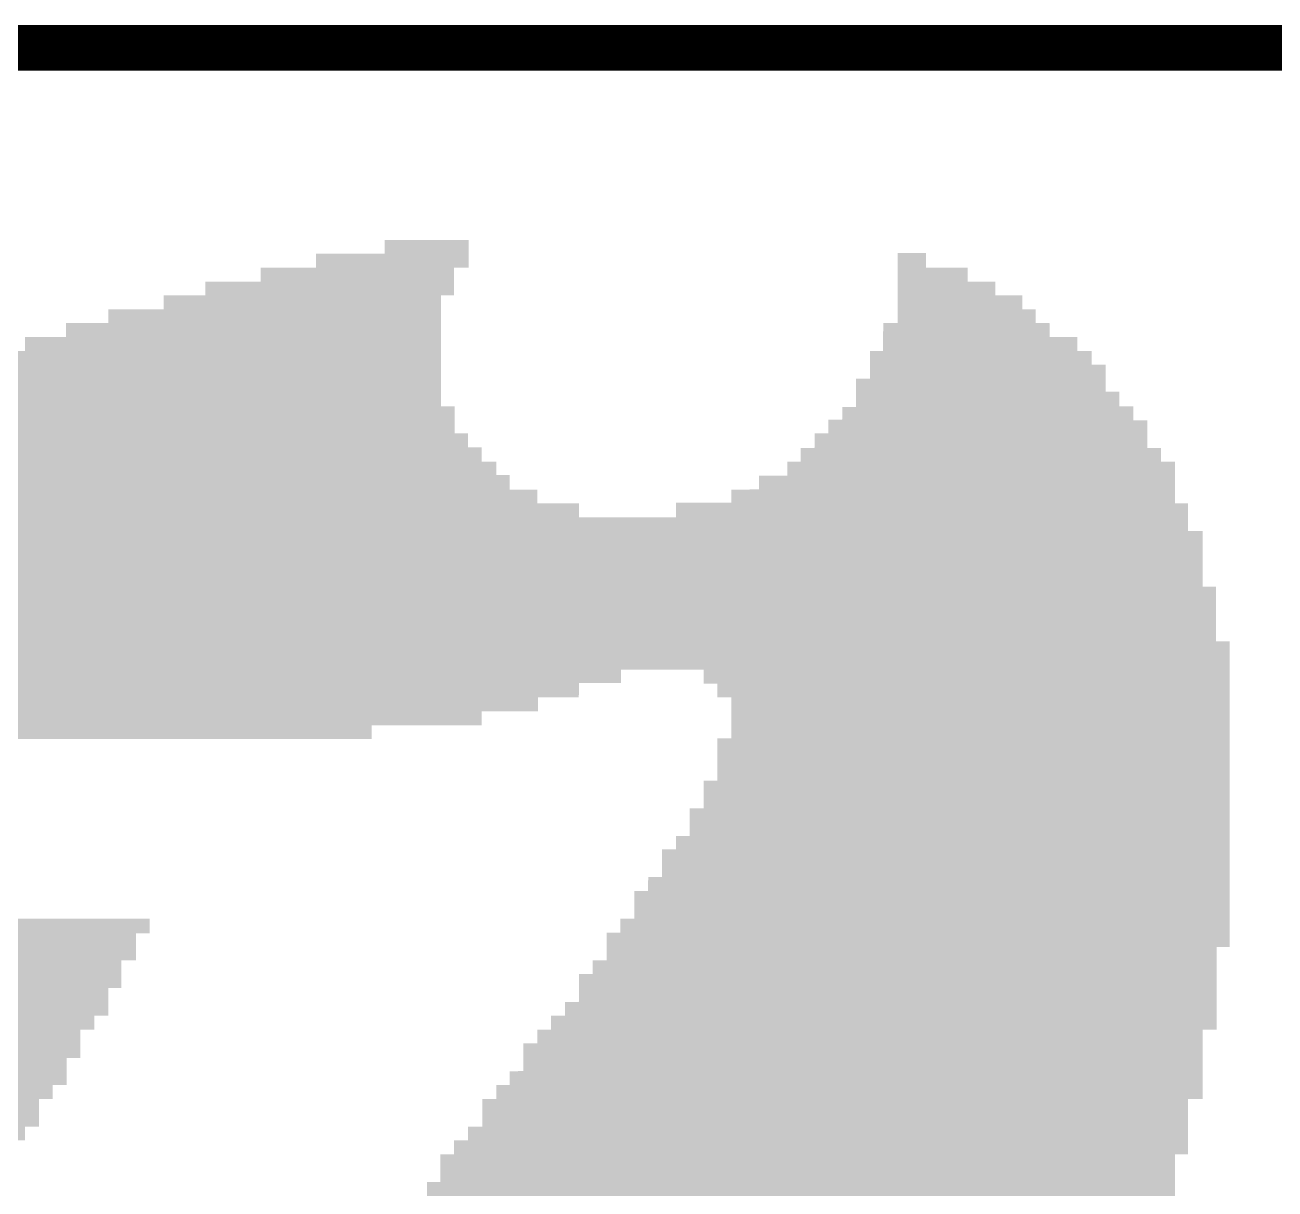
# Model space of a CAD drawing. Extents: x -0.1 to 52.1, y -0.1 to 28.5.
# Drawn here: x 2.019 to 3.913, y 26.726 to 28.489 of the extents above; entities that cross this region are included whole.
import ezdxf

# ---------------------------------------------------------------- set-up
doc = ezdxf.new("R2010")
doc.units = 0
doc.layers.add('07_ASSY1_GBR', color=7, linetype='CONTINUOUS')

msp = doc.modelspace()

# ---------------------------------------------------------------- linework, layer by layer
at = {"layer": '07_ASSY1_GBR', "const_width": 0.06909}
msp.add_lwpolyline([(16.66, 28.454), (0, 28.454), (0, 25), (16.66, 25)], dxfattribs=at)
at = {"layer": '07_ASSY1_GBR'}
for points in [[(2.564, 28.142148), (2.564018, 28.162928), (2.69099, 28.142148), (2.691, 28.162928)], [(2.564018, 28.162928), (2.56402, 28.162946), (2.691, 28.162928), (2.690982, 28.162946)], [(2.56402, 28.162946), (2.564054, 28.16298), (2.690982, 28.162946), (2.690946, 28.16298)], [(2.564054, 28.16298), (2.564074, 28.163), (2.690946, 28.16298), (2.564074, 28.163)], [(2.46, 28.121148), (2.46002, 28.141946), (2.69098, 28.121148), (2.690988, 28.141946)], [(2.46002, 28.141946), (2.460074, 28.142), (2.690988, 28.141946), (2.69099, 28.142)], [(2.460074, 28.142), (2.563872, 28.14202), (2.69099, 28.142), (2.69099, 28.14202)], [(2.563872, 28.14202), (2.564, 28.142148), (2.69099, 28.14202), (2.69099, 28.142148)], [(3.341014, 28.121128), (3.341018, 28.142926), (3.38402, 28.121128), (3.384, 28.142926)], [(3.341018, 28.142926), (3.34102, 28.142946), (3.384, 28.142926), (3.38398, 28.142946)], [(3.34102, 28.142946), (3.341052, 28.14298), (3.38398, 28.142946), (3.383946, 28.14298)], [(3.341052, 28.14298), (3.341072, 28.143), (3.383946, 28.14298), (3.341072, 28.143)], [(2.376, 28.100148), (2.376018, 28.120852), (2.66899, 28.100148), (2.669, 28.120852)], [(2.376018, 28.120852), (2.37602, 28.120946), (2.669, 28.120852), (2.669094, 28.120946)], [(2.37602, 28.120946), (2.376054, 28.12098), (2.669094, 28.120946), (2.669128, 28.12098)], [(2.376054, 28.12098), (2.376074, 28.121), (2.669128, 28.12098), (2.690926, 28.121)], [(2.376074, 28.121), (2.459872, 28.12102), (2.690926, 28.121), (2.690946, 28.12102)], [(2.459872, 28.12102), (2.459906, 28.121054), (2.690946, 28.12102), (2.69098, 28.121054)], [(2.459906, 28.121054), (2.46, 28.121148), (2.69098, 28.121054), (2.69098, 28.121148)], [(3.34101, 28.100128), (3.341014, 28.120926), (3.44702, 28.100128), (3.447, 28.120926)], [(3.341014, 28.121), (3.341014, 28.121128), (3.384148, 28.121), (3.38402, 28.121128)], [(3.341014, 28.12098), (3.341014, 28.121), (3.446946, 28.12098), (3.384148, 28.121)], [(3.341014, 28.120926), (3.341014, 28.12098), (3.447, 28.120926), (3.446946, 28.12098)], [(2.292, 28.079148), (2.29202, 28.099946), (2.66898, 28.079148), (2.668988, 28.099946)], [(2.29202, 28.099946), (2.292074, 28.1), (2.668988, 28.099946), (2.66899, 28.1)], [(2.292074, 28.1), (2.375872, 28.10002), (2.66899, 28.1), (2.66899, 28.10002)], [(2.375872, 28.10002), (2.376, 28.100148), (2.66899, 28.10002), (2.66899, 28.100148)], [(3.341006, 28.079128), (3.34101, 28.099926), (3.48902, 28.079128), (3.489, 28.099926)], [(3.34101, 28.1), (3.34101, 28.100128), (3.447148, 28.1), (3.44702, 28.100128)], [(3.34101, 28.09998), (3.34101, 28.1), (3.488946, 28.09998), (3.447148, 28.1)], [(3.34101, 28.099926), (3.34101, 28.09998), (3.489, 28.099926), (3.488946, 28.09998)], [(2.229, 28.058148), (2.229018, 28.078852), (2.649004, 28.058148), (2.649, 28.078852)], [(2.229018, 28.078852), (2.22902, 28.078946), (2.649, 28.078852), (2.649094, 28.078946)], [(2.22902, 28.078946), (2.229054, 28.07898), (2.649094, 28.078946), (2.649128, 28.07898)], [(2.229054, 28.07898), (2.229074, 28.079), (2.649128, 28.07898), (2.668926, 28.079)], [(2.229074, 28.079), (2.291872, 28.07902), (2.668926, 28.079), (2.668946, 28.07902)], [(2.291872, 28.07902), (2.291906, 28.079054), (2.668946, 28.07902), (2.66898, 28.079054)], [(2.291906, 28.079054), (2.292, 28.079148), (2.66898, 28.079054), (2.66898, 28.079148)], [(3.341002, 28.058128), (3.341006, 28.078926), (3.53002, 28.058128), (3.53, 28.078926)], [(3.341006, 28.079), (3.341006, 28.079128), (3.489148, 28.079), (3.48902, 28.079128)], [(3.341006, 28.07898), (3.341006, 28.079), (3.529946, 28.07898), (3.489148, 28.079)], [(3.341006, 28.078926), (3.341006, 28.07898), (3.53, 28.078926), (3.529946, 28.07898)], [(2.145, 28.037148), (2.14502, 28.057946), (2.649006, 28.037148), (2.649004, 28.057946)], [(2.14502, 28.057946), (2.145074, 28.058), (2.649004, 28.057946), (2.649004, 28.058)], [(2.145074, 28.058), (2.228872, 28.05802), (2.649004, 28.058), (2.649004, 28.05802)], [(2.228872, 28.05802), (2.229, 28.058148), (2.649004, 28.05802), (2.649004, 28.058148)], [(3.341, 28.037148), (3.341002, 28.057926), (3.55002, 28.037148), (3.55, 28.057926)], [(3.341002, 28.058), (3.341002, 28.058128), (3.530148, 28.058), (3.53002, 28.058128)], [(3.341002, 28.05798), (3.341002, 28.058), (3.549946, 28.05798), (3.530148, 28.058)], [(3.341002, 28.057926), (3.341002, 28.05798), (3.55, 28.057926), (3.549946, 28.05798)], [(2.081, 28.016148), (2.08102, 28.036946), (2.649008, 28.016148), (2.649006, 28.036946)], [(2.08102, 28.036946), (2.081074, 28.037), (2.649006, 28.036946), (2.649006, 28.037)], [(2.081074, 28.037), (2.144872, 28.03702), (2.649006, 28.037), (2.649006, 28.03702)], [(2.144872, 28.03702), (2.145, 28.037148), (2.649006, 28.03702), (2.649006, 28.037148)], [(3.31901, 28.016128), (3.319018, 28.036926), (3.57102, 28.016128), (3.571, 28.036926)], [(3.319018, 28.036926), (3.31902, 28.036946), (3.571, 28.036926), (3.57098, 28.036946)], [(3.31902, 28.036946), (3.319054, 28.03698), (3.57098, 28.036946), (3.570946, 28.03698)], [(3.319054, 28.03698), (3.319074, 28.037), (3.570946, 28.03698), (3.550148, 28.037)], [(3.319074, 28.037), (3.340872, 28.03702), (3.550148, 28.037), (3.550128, 28.03702)], [(3.340872, 28.03702), (3.34098, 28.037128), (3.550128, 28.03702), (3.55002, 28.037128)], [(3.34098, 28.037128), (3.341, 28.037148), (3.55002, 28.037128), (3.55002, 28.037148)], [(2.019, 27.995148), (2.01902, 28.015946), (2.64901, 27.995148), (2.649008, 28.015946)], [(2.01902, 28.015946), (2.019074, 28.016), (2.649008, 28.015946), (2.649008, 28.016)], [(2.019074, 28.016), (2.080872, 28.01602), (2.649008, 28.016), (2.649008, 28.01602)], [(2.080872, 28.01602), (2.081, 28.016148), (2.649008, 28.01602), (2.649008, 28.016148)], [(3.319, 27.995148), (3.319008, 28.015926), (3.61302, 27.995148), (3.613, 28.015926)], [(3.319008, 28.016), (3.31901, 28.016128), (3.571148, 28.016), (3.57102, 28.016128)], [(3.319008, 28.01598), (3.319008, 28.016), (3.612946, 28.01598), (3.571148, 28.016)], [(3.319008, 28.015926), (3.319008, 28.01598), (3.613, 28.015926), (3.612946, 28.01598)], [(1.977, 27.974148), (1.97702, 27.994946), (2.649014, 27.974148), (2.649012, 27.994946)], [(1.97702, 27.994946), (1.977074, 27.995), (2.649012, 27.994946), (2.64901, 27.995)], [(1.977074, 27.995), (2.018872, 27.99502), (2.64901, 27.995), (2.64901, 27.99502)], [(2.018872, 27.99502), (2.019, 27.995148), (2.64901, 27.99502), (2.64901, 27.995148)], [(3.29901, 27.974128), (3.299018, 27.994926), (3.63502, 27.974128), (3.635, 27.994926)], [(3.299018, 27.994926), (3.29902, 27.994946), (3.635, 27.994926), (3.63498, 27.994946)], [(3.29902, 27.994946), (3.299054, 27.99498), (3.63498, 27.994946), (3.634946, 27.99498)], [(3.299054, 27.99498), (3.299074, 27.995), (3.634946, 27.99498), (3.613148, 27.995)], [(3.299074, 27.995), (3.318872, 27.99502), (3.613148, 27.995), (3.613128, 27.99502)], [(3.318872, 27.99502), (3.31898, 27.995128), (3.613128, 27.99502), (3.61302, 27.995128)], [(3.31898, 27.995128), (3.319, 27.995148), (3.61302, 27.995128), (3.61302, 27.995148)], [(1.914, 27.953148), (1.91402, 27.973946), (2.649016, 27.953148), (2.649014, 27.973946)], [(1.91402, 27.973946), (1.914074, 27.974), (2.649014, 27.973946), (2.649014, 27.974)], [(1.914074, 27.974), (1.976872, 27.97402), (2.649014, 27.974), (2.649014, 27.97402)], [(1.976872, 27.97402), (1.977, 27.974148), (2.649014, 27.97402), (2.649014, 27.974148)], [(3.299, 27.953148), (3.299008, 27.973926), (3.656012, 27.953148), (3.656, 27.973926)], [(3.299008, 27.974), (3.29901, 27.974128), (3.635148, 27.974), (3.63502, 27.974128)], [(3.299008, 27.97398), (3.299008, 27.974), (3.655946, 27.97398), (3.635148, 27.974)], [(3.299008, 27.973926), (3.299008, 27.97398), (3.656, 27.973926), (3.655946, 27.97398)], [(1.872, 27.932148), (1.87202, 27.952946), (2.649018, 27.932148), (2.649016, 27.952946)], [(1.87202, 27.952946), (1.872074, 27.953), (2.649016, 27.952946), (2.649016, 27.953)], [(1.872074, 27.953), (1.913872, 27.95302), (2.649016, 27.953), (2.649016, 27.95302)], [(1.913872, 27.95302), (1.914, 27.953148), (2.649016, 27.95302), (2.649016, 27.953148)], [(3.27801, 27.933128), (3.27802, 27.952946), (3.65602, 27.933128), (3.656012, 27.952946)], [(3.27802, 27.952946), (3.278074, 27.953), (3.656012, 27.952946), (3.656012, 27.953)], [(3.278074, 27.953), (3.298872, 27.95302), (3.656012, 27.953), (3.656012, 27.95302)], [(3.298872, 27.95302), (3.299, 27.953148), (3.656012, 27.95302), (3.656012, 27.953148)], [(1.809, 27.911148), (1.80902, 27.931946), (2.64902, 27.911148), (2.649018, 27.931946)], [(1.80902, 27.931946), (1.809074, 27.932), (2.649018, 27.931946), (2.649018, 27.932)], [(1.809074, 27.932), (1.871872, 27.93202), (2.649018, 27.932), (2.649018, 27.93202)], [(1.871872, 27.93202), (1.872, 27.932148), (2.649018, 27.93202), (2.649018, 27.932148)], [(3.278, 27.911128), (3.27801, 27.932926), (3.67702, 27.911128), (3.677, 27.932926)], [(3.27801, 27.933), (3.27801, 27.933128), (3.656148, 27.933), (3.65602, 27.933128)], [(3.27801, 27.93298), (3.27801, 27.933), (3.676946, 27.93298), (3.656148, 27.933)], [(3.27801, 27.932926), (3.27801, 27.93298), (3.677, 27.932926), (3.676946, 27.93298)], [(1.767, 27.890148), (1.767018, 27.910926), (2.670012, 27.890148), (2.67, 27.910926)], [(1.767018, 27.910926), (1.76702, 27.910946), (2.67, 27.910926), (2.66998, 27.910946)], [(1.76702, 27.910946), (1.767054, 27.91098), (2.66998, 27.910946), (2.669946, 27.91098)], [(1.767054, 27.91098), (1.767074, 27.911), (2.669946, 27.91098), (2.649148, 27.911)], [(1.767074, 27.911), (1.808872, 27.91102), (2.649148, 27.911), (2.649128, 27.91102)], [(1.808872, 27.91102), (1.80898, 27.911128), (2.649128, 27.91102), (2.64902, 27.911128)], [(1.80898, 27.911128), (1.809, 27.911148), (2.64902, 27.911128), (2.64902, 27.911148)], [(3.257, 27.891148), (3.25702, 27.909946), (3.69802, 27.891148), (3.698002, 27.909946)], [(3.25702, 27.909946), (3.257074, 27.91), (3.698002, 27.909946), (3.698002, 27.91)], [(3.257074, 27.91), (3.277872, 27.91002), (3.698002, 27.91), (3.698002, 27.91002)], [(3.277872, 27.91002), (3.278, 27.910148), (3.698002, 27.91002), (3.698002, 27.910148)], [(3.278, 27.911), (3.278, 27.911128), (3.677148, 27.911), (3.67702, 27.911128)], [(3.278, 27.91098), (3.278, 27.911), (3.697946, 27.91098), (3.677148, 27.911)], [(3.278, 27.910926), (3.278, 27.91098), (3.698, 27.910926), (3.697946, 27.91098)], [(3.278, 27.910148), (3.278, 27.910926), (3.698002, 27.910148), (3.698, 27.910926)], [(1.725, 27.870128), (1.72502, 27.889946), (2.67002, 27.870128), (2.670012, 27.889946)], [(1.72502, 27.889946), (1.725074, 27.89), (2.670012, 27.889946), (2.670012, 27.89)], [(1.725074, 27.89), (1.766872, 27.89002), (2.670012, 27.89), (2.670012, 27.89002)], [(1.766872, 27.89002), (1.767, 27.890148), (2.670012, 27.89002), (2.670012, 27.890148)], [(3.236, 27.870148), (3.236018, 27.889926), (3.71901, 27.870148), (3.719, 27.889926)], [(3.236018, 27.890128), (3.23602, 27.890946), (3.69802, 27.890128), (3.69802, 27.890946)], [(3.236018, 27.89), (3.236018, 27.890128), (3.698148, 27.89), (3.69802, 27.890128)], [(3.236018, 27.88998), (3.236018, 27.89), (3.718946, 27.88998), (3.698148, 27.89)], [(3.236018, 27.889926), (3.236018, 27.88998), (3.719, 27.889926), (3.718946, 27.88998)], [(3.23602, 27.890946), (3.236074, 27.891), (3.69802, 27.890946), (3.69802, 27.891)], [(3.236074, 27.891), (3.256872, 27.89102), (3.69802, 27.891), (3.69802, 27.89102)], [(3.256872, 27.89102), (3.257, 27.891148), (3.69802, 27.89102), (3.69802, 27.891148)], [(1.683, 27.849128), (1.68302, 27.868946), (2.69002, 27.849128), (2.690002, 27.868946)], [(1.68302, 27.868946), (1.683074, 27.869), (2.690002, 27.868946), (2.690002, 27.869)], [(1.683074, 27.869), (1.724872, 27.86902), (2.690002, 27.869), (2.690002, 27.86902)], [(1.724872, 27.86902), (1.725, 27.869148), (2.690002, 27.86902), (2.690002, 27.869148)], [(1.725, 27.87), (1.725, 27.870128), (2.670148, 27.87), (2.67002, 27.870128)], [(1.725, 27.86998), (1.725, 27.87), (2.689946, 27.86998), (2.670148, 27.87)], [(1.725, 27.869926), (1.725, 27.86998), (2.69, 27.869926), (2.689946, 27.86998)], [(1.725, 27.869148), (1.725, 27.869926), (2.690002, 27.869148), (2.69, 27.869926)], [(3.215, 27.848148), (3.21502, 27.869946), (3.71902, 27.848148), (3.71901, 27.869946)], [(3.21502, 27.869946), (3.215074, 27.87), (3.71901, 27.869946), (3.71901, 27.87)], [(3.215074, 27.87), (3.235872, 27.87002), (3.71901, 27.87), (3.71901, 27.87002)], [(3.235872, 27.87002), (3.236, 27.870148), (3.71901, 27.87002), (3.71901, 27.870148)], [(1.641, 27.827148), (1.64102, 27.847946), (2.71102, 27.827148), (2.711002, 27.847946)], [(1.64102, 27.847946), (1.641074, 27.848), (2.711002, 27.847946), (2.711002, 27.848)], [(1.641074, 27.848), (1.682872, 27.84802), (2.711002, 27.848), (2.711002, 27.84802)], [(1.682872, 27.84802), (1.683, 27.848148), (2.711002, 27.84802), (2.711002, 27.848148)], [(1.683, 27.849), (1.683, 27.849128), (2.690148, 27.849), (2.69002, 27.849128)], [(1.683, 27.84898), (1.683, 27.849), (2.710946, 27.84898), (2.690148, 27.849)], [(1.683, 27.848926), (1.683, 27.84898), (2.711, 27.848926), (2.710946, 27.84898)], [(1.683, 27.848148), (1.683, 27.848926), (2.711002, 27.848148), (2.711, 27.848926)], [(3.194, 27.827148), (3.194018, 27.847926), (3.74002, 27.827148), (3.74, 27.847926)], [(3.194018, 27.847926), (3.19402, 27.847946), (3.74, 27.847926), (3.73998, 27.847946)], [(3.19402, 27.847946), (3.194054, 27.84798), (3.73998, 27.847946), (3.739946, 27.84798)], [(3.194054, 27.84798), (3.194074, 27.848), (3.739946, 27.84798), (3.719148, 27.848)], [(3.194074, 27.848), (3.214872, 27.84802), (3.719148, 27.848), (3.719128, 27.84802)], [(3.214872, 27.84802), (3.21498, 27.848128), (3.719128, 27.84802), (3.71902, 27.848128)], [(3.21498, 27.848128), (3.215, 27.848148), (3.71902, 27.848128), (3.71902, 27.848148)], [(1.578, 27.807128), (1.578018, 27.826926), (2.73302, 27.807128), (2.733, 27.826926)], [(1.578018, 27.826926), (1.57802, 27.826946), (2.733, 27.826926), (2.73298, 27.826946)], [(1.57802, 27.826946), (1.578054, 27.82698), (2.73298, 27.826946), (2.732946, 27.82698)], [(1.578054, 27.82698), (1.578074, 27.827), (2.732946, 27.82698), (2.711148, 27.827)], [(1.578074, 27.827), (1.640872, 27.82702), (2.711148, 27.827), (2.711128, 27.82702)], [(1.640872, 27.82702), (1.64098, 27.827128), (2.711128, 27.82702), (2.71102, 27.827128)], [(1.64098, 27.827128), (1.641, 27.827148), (2.71102, 27.827128), (2.71102, 27.827148)], [(3.174, 27.806148), (3.174018, 27.826926), (3.761008, 27.806148), (3.761, 27.826926)], [(3.174018, 27.826926), (3.17402, 27.826946), (3.761, 27.826926), (3.76098, 27.826946)], [(3.17402, 27.826946), (3.174054, 27.82698), (3.76098, 27.826946), (3.760946, 27.82698)], [(3.174054, 27.82698), (3.174074, 27.827), (3.760946, 27.82698), (3.740148, 27.827)], [(3.174074, 27.827), (3.193872, 27.82702), (3.740148, 27.827), (3.740128, 27.82702)], [(3.193872, 27.82702), (3.19398, 27.827128), (3.740128, 27.82702), (3.74002, 27.827128)], [(3.19398, 27.827128), (3.194, 27.827148), (3.74002, 27.827128), (3.74002, 27.827148)], [(1.536, 27.785148), (1.53602, 27.805946), (2.75302, 27.785148), (2.753002, 27.805946)], [(1.53602, 27.805946), (1.536074, 27.806), (2.753002, 27.805946), (2.753002, 27.806)], [(1.536074, 27.806), (1.577872, 27.80602), (2.753002, 27.806), (2.753002, 27.80602)], [(1.577872, 27.80602), (1.578, 27.806148), (2.753002, 27.80602), (2.753002, 27.806148)], [(1.578, 27.807), (1.578, 27.807128), (2.733148, 27.807), (2.73302, 27.807128)], [(1.578, 27.80698), (1.578, 27.807), (2.752946, 27.80698), (2.733148, 27.807)], [(1.578, 27.806926), (1.578, 27.80698), (2.753, 27.806926), (2.752946, 27.80698)], [(1.578, 27.806148), (1.578, 27.806926), (2.753002, 27.806148), (2.753, 27.806926)], [(3.131, 27.785148), (3.13102, 27.805946), (3.761014, 27.785148), (3.761008, 27.805946)], [(3.13102, 27.805946), (3.131074, 27.806), (3.761008, 27.805946), (3.761008, 27.806)], [(3.131074, 27.806), (3.173872, 27.80602), (3.761008, 27.806), (3.761008, 27.80602)], [(3.173872, 27.80602), (3.174, 27.806148), (3.761008, 27.80602), (3.761008, 27.806148)], [(1.494, 27.764148), (1.494018, 27.784926), (2.79502, 27.764148), (2.795, 27.784926)], [(1.494018, 27.784926), (1.49402, 27.784946), (2.795, 27.784926), (2.79498, 27.784946)], [(1.49402, 27.784946), (1.494054, 27.78498), (2.79498, 27.784946), (2.794946, 27.78498)], [(1.494054, 27.78498), (1.494074, 27.785), (2.794946, 27.78498), (2.753148, 27.785)], [(1.494074, 27.785), (1.535872, 27.78502), (2.753148, 27.785), (2.753128, 27.78502)], [(1.535872, 27.78502), (1.53598, 27.785128), (2.753128, 27.78502), (2.75302, 27.785128)], [(1.53598, 27.785128), (1.536, 27.785148), (2.75302, 27.785128), (2.75302, 27.785148)], [(3.089, 27.765148), (3.08902, 27.784946), (3.76102, 27.765148), (3.761014, 27.784946)], [(3.08902, 27.784946), (3.089074, 27.785), (3.761014, 27.784946), (3.761014, 27.785)], [(3.089074, 27.785), (3.130872, 27.78502), (3.761014, 27.785), (3.761014, 27.78502)], [(3.130872, 27.78502), (3.131, 27.785148), (3.761014, 27.78502), (3.761014, 27.785148)], [(1.473, 27.743148), (1.473018, 27.763926), (2.85802, 27.743148), (2.858, 27.763926)], [(1.473018, 27.763926), (1.47302, 27.763946), (2.858, 27.763926), (2.85798, 27.763946)], [(1.47302, 27.763946), (1.473054, 27.76398), (2.85798, 27.763946), (2.857946, 27.76398)], [(1.473054, 27.76398), (1.473074, 27.764), (2.857946, 27.76398), (2.795148, 27.764)], [(1.473074, 27.764), (1.493872, 27.76402), (2.795148, 27.764), (2.795128, 27.76402)], [(1.493872, 27.76402), (1.49398, 27.764128), (2.795128, 27.76402), (2.79502, 27.764128)], [(1.49398, 27.764128), (1.494, 27.764148), (2.79502, 27.764128), (2.79502, 27.764148)], [(3.005, 27.743148), (3.005018, 27.763926), (3.78101, 27.743148), (3.781, 27.763926)], [(3.005018, 27.764128), (3.00502, 27.764946), (3.76102, 27.764128), (3.76102, 27.764946)], [(3.005018, 27.764), (3.005018, 27.764128), (3.761148, 27.764), (3.76102, 27.764128)], [(3.005018, 27.76398), (3.005018, 27.764), (3.780946, 27.76398), (3.761148, 27.764)], [(3.005018, 27.763926), (3.005018, 27.76398), (3.781, 27.763926), (3.780946, 27.76398)], [(3.00502, 27.764946), (3.005074, 27.765), (3.76102, 27.764946), (3.76102, 27.765)], [(3.005074, 27.765), (3.088872, 27.76502), (3.76102, 27.765), (3.76102, 27.76502)], [(3.088872, 27.76502), (3.089, 27.765148), (3.76102, 27.76502), (3.76102, 27.765148)], [(1.431, 27.722148), (1.43102, 27.742946), (3.78102, 27.722148), (3.781012, 27.742946)], [(1.43102, 27.742946), (1.431074, 27.743), (3.781012, 27.742946), (3.781012, 27.743)], [(1.431074, 27.743), (1.472872, 27.74302), (2.858148, 27.743), (2.858128, 27.74302)], [(1.472872, 27.74302), (1.47298, 27.743128), (2.858128, 27.74302), (2.85802, 27.743128)], [(1.47298, 27.743128), (1.473, 27.743148), (2.85802, 27.743128), (2.85802, 27.743148)], [(2.858148, 27.743), (3.004872, 27.74302), (3.781012, 27.743), (3.781012, 27.74302)], [(3.004872, 27.74302), (3.005, 27.743148), (3.781012, 27.74302), (3.78101, 27.743148)], [(1.389, 27.701148), (1.389018, 27.721926), (3.803006, 27.701148), (3.803, 27.721926)], [(1.389018, 27.721926), (1.38902, 27.721946), (3.803, 27.721926), (3.80298, 27.721946)], [(1.38902, 27.721946), (1.389054, 27.72198), (3.80298, 27.721946), (3.802946, 27.72198)], [(1.389054, 27.72198), (1.389074, 27.722), (3.802946, 27.72198), (3.781148, 27.722)], [(1.389074, 27.722), (1.430872, 27.72202), (3.781148, 27.722), (3.781128, 27.72202)], [(1.430872, 27.72202), (1.43098, 27.722128), (3.781128, 27.72202), (3.78102, 27.722128)], [(1.43098, 27.722128), (1.431, 27.722148), (3.78102, 27.722128), (3.78102, 27.722148)], [(1.347, 27.680148), (1.34702, 27.700946), (3.80301, 27.680148), (3.803006, 27.700946)], [(1.34702, 27.700946), (1.347074, 27.701), (3.803006, 27.700946), (3.803006, 27.701)], [(1.347074, 27.701), (1.388872, 27.70102), (3.803006, 27.701), (3.803006, 27.70102)], [(1.388872, 27.70102), (1.389, 27.701148), (3.803006, 27.70102), (3.803006, 27.701148)], [(1.305, 27.659148), (1.30502, 27.679946), (3.803016, 27.659148), (3.803012, 27.679946)], [(1.30502, 27.679946), (1.305074, 27.68), (3.803012, 27.679946), (3.803012, 27.68)], [(1.305074, 27.68), (1.346872, 27.68002), (3.803012, 27.68), (3.803012, 27.68002)], [(1.346872, 27.68002), (1.347, 27.680148), (3.803012, 27.68002), (3.80301, 27.680148)], [(1.263, 27.638148), (1.26302, 27.658946), (3.80302, 27.638148), (3.803016, 27.658946)], [(1.26302, 27.658946), (1.263074, 27.659), (3.803016, 27.658946), (3.803016, 27.659)], [(1.263074, 27.659), (1.304872, 27.65902), (3.803016, 27.659), (3.803016, 27.65902)], [(1.304872, 27.65902), (1.305, 27.659148), (3.803016, 27.65902), (3.803016, 27.659148)], [(1.242, 27.617148), (1.242018, 27.637926), (3.823006, 27.617148), (3.823, 27.637926)], [(1.242018, 27.637926), (1.24202, 27.637946), (3.823, 27.637926), (3.82298, 27.637946)], [(1.24202, 27.637946), (1.242054, 27.63798), (3.82298, 27.637946), (3.822946, 27.63798)], [(1.242054, 27.63798), (1.242074, 27.638), (3.822946, 27.63798), (3.803148, 27.638)], [(1.242074, 27.638), (1.262872, 27.63802), (3.803148, 27.638), (3.803128, 27.63802)], [(1.262872, 27.63802), (1.26298, 27.638128), (3.803128, 27.63802), (3.80302, 27.638128)], [(1.26298, 27.638128), (1.263, 27.638148), (3.80302, 27.638128), (3.80302, 27.638148)], [(1.2, 27.597148), (1.20002, 27.616946), (3.82301, 27.597148), (3.823006, 27.616946)], [(1.20002, 27.616946), (1.200074, 27.617), (3.823006, 27.616946), (3.823006, 27.617)], [(1.200074, 27.617), (1.241872, 27.61702), (3.823006, 27.617), (3.823006, 27.61702)], [(1.241872, 27.61702), (1.242, 27.617148), (3.823006, 27.61702), (3.823006, 27.617148)], [(1.158, 27.576148), (1.15802, 27.596946), (3.823016, 27.576148), (3.82301, 27.596946)], [(1.15802, 27.596946), (1.158074, 27.597), (3.82301, 27.596946), (3.82301, 27.597)], [(1.158074, 27.597), (1.199872, 27.59702), (3.82301, 27.597), (3.82301, 27.59702)], [(1.199872, 27.59702), (1.2, 27.597148), (3.82301, 27.59702), (3.82301, 27.597148)], [(1.116, 27.555128), (1.11602, 27.575946), (3.82302, 27.555128), (3.823016, 27.575946)], [(1.11602, 27.575946), (1.116074, 27.576), (3.823016, 27.575946), (3.823016, 27.576)], [(1.116074, 27.576), (1.157872, 27.57602), (3.823016, 27.576), (3.823016, 27.57602)], [(1.157872, 27.57602), (1.158, 27.576148), (3.823016, 27.57602), (3.823016, 27.576148)], [(1.095, 27.533148), (1.09502, 27.553946), (3.843998, 27.533148), (3.843998, 27.553946)], [(1.09502, 27.553946), (1.095074, 27.554), (3.843998, 27.553946), (3.843998, 27.554)], [(1.095074, 27.554), (1.115872, 27.55402), (3.843998, 27.554), (3.843998, 27.55402)], [(1.115872, 27.55402), (1.116, 27.554148), (3.843998, 27.55402), (3.843998, 27.554148)], [(1.116, 27.555), (1.116, 27.555128), (3.823148, 27.555), (3.82302, 27.555128)], [(1.116, 27.55498), (1.116, 27.555), (3.843946, 27.55498), (3.823148, 27.555)], [(1.116, 27.554926), (1.116, 27.55498), (3.844, 27.554926), (3.843946, 27.55498)], [(1.116, 27.554148), (1.116, 27.554926), (3.843998, 27.554148), (3.844, 27.554926)], [(1.094872, 27.53302), (1.095, 27.533148), (3.843998, 27.53302), (3.843998, 27.533148)], [(1.053, 27.513148), (1.05302, 27.532946), (3.843998, 27.513148), (3.843998, 27.532946)], [(1.05302, 27.532946), (1.053074, 27.533), (3.843998, 27.532946), (3.843998, 27.533)], [(1.053074, 27.533), (1.094872, 27.53302), (3.843998, 27.533), (3.843998, 27.53302)], [(1.012, 27.492148), (1.012018, 27.511852), (2.92198, 27.492148), (2.922, 27.511852)], [(1.012018, 27.512), (1.01202, 27.512946), (3.843998, 27.512), (3.843998, 27.512946)], [(1.012018, 27.51198), (1.012018, 27.512), (2.922128, 27.51198), (3.046852, 27.512)], [(1.012018, 27.511852), (1.012018, 27.51198), (2.922, 27.511852), (2.922128, 27.51198)], [(1.01202, 27.512946), (1.012074, 27.513), (3.843998, 27.512946), (3.843998, 27.513)], [(1.012074, 27.513), (1.052872, 27.51302), (3.843998, 27.513), (3.843998, 27.51302)], [(1.052872, 27.51302), (1.053, 27.513148), (3.843998, 27.51302), (3.843998, 27.513148)], [(3.04698, 27.511872), (3.046852, 27.512), (3.843998, 27.511872), (3.843998, 27.512)], [(3.047, 27.491074), (3.04698, 27.511872), (3.843996, 27.491074), (3.843998, 27.511872)], [(0.99, 27.470148), (0.990018, 27.491852), (2.85798, 27.470148), (2.858, 27.491852)], [(0.990018, 27.491852), (0.99002, 27.491946), (2.858, 27.491852), (2.858094, 27.491946)], [(0.99002, 27.491946), (0.990054, 27.49198), (2.858094, 27.491946), (2.858128, 27.49198)], [(0.990054, 27.49198), (0.990074, 27.492), (2.858128, 27.49198), (2.921926, 27.492)], [(0.990074, 27.492), (1.011872, 27.49202), (2.921926, 27.492), (2.921946, 27.49202)], [(1.011872, 27.49202), (1.011906, 27.492054), (2.921946, 27.49202), (2.92198, 27.492054)], [(1.011906, 27.492054), (1.012, 27.492148), (2.92198, 27.492054), (2.92198, 27.492148)], [(3.047054, 27.49102), (3.047, 27.491074), (3.843996, 27.49102), (3.843996, 27.491074)], [(3.067852, 27.491), (3.047054, 27.49102), (3.843996, 27.491), (3.843996, 27.49102)], [(3.06798, 27.490872), (3.067852, 27.491), (3.843996, 27.490872), (3.843996, 27.491)], [(3.068, 27.470074), (3.06798, 27.490872), (3.843996, 27.470074), (3.843996, 27.490872)], [(0.949, 27.449148), (0.949018, 27.469852), (2.79598, 27.449148), (2.796, 27.469852)], [(0.949018, 27.469852), (0.94902, 27.469946), (2.796, 27.469852), (2.796094, 27.469946)], [(0.94902, 27.469946), (0.949054, 27.46998), (2.796094, 27.469946), (2.796128, 27.46998)], [(0.949054, 27.46998), (0.949074, 27.47), (2.796128, 27.46998), (2.857926, 27.47)], [(0.949074, 27.47), (0.989872, 27.47002), (2.857926, 27.47), (2.857946, 27.47002)], [(0.989872, 27.47002), (0.989906, 27.470054), (2.857946, 27.47002), (2.85798, 27.470054)], [(0.989906, 27.470054), (0.99, 27.470148), (2.85798, 27.470054), (2.85798, 27.470148)], [(3.068054, 27.47002), (3.068, 27.470074), (3.843996, 27.47002), (3.843996, 27.470074)], [(3.088852, 27.47), (3.068054, 27.47002), (3.843996, 27.47), (3.843996, 27.47002)], [(3.08898, 27.469872), (3.088852, 27.47), (3.843996, 27.469872), (3.843996, 27.47)], [(3.089, 27.408148), (3.08898, 27.469872), (3.843992, 27.408148), (3.843996, 27.469872)], [(0.928, 27.429148), (0.928018, 27.448852), (2.71098, 27.429148), (2.711, 27.448852)], [(0.928018, 27.448852), (0.92802, 27.448946), (2.711, 27.448852), (2.711094, 27.448946)], [(0.92802, 27.448946), (0.928054, 27.44898), (2.711094, 27.448946), (2.711128, 27.44898)], [(0.928054, 27.44898), (0.928074, 27.449), (2.711128, 27.44898), (2.795926, 27.449)], [(0.928074, 27.449), (0.948872, 27.44902), (2.795926, 27.449), (2.795946, 27.44902)], [(0.948872, 27.44902), (0.948906, 27.449054), (2.795946, 27.44902), (2.79598, 27.449054)], [(0.948906, 27.449054), (0.949, 27.449148), (2.79598, 27.449054), (2.79598, 27.449148)], [(0.886, 27.408148), (0.886018, 27.427852), (2.54398, 27.408148), (2.544, 27.427852)], [(0.886018, 27.428054), (0.88602, 27.428946), (2.71098, 27.428054), (2.71098, 27.428946)], [(0.886018, 27.428), (0.886018, 27.428054), (2.710926, 27.428), (2.71098, 27.428054)], [(0.886018, 27.42798), (0.886018, 27.428), (2.544128, 27.42798), (2.710926, 27.428)], [(0.886018, 27.427852), (0.886018, 27.42798), (2.544, 27.427852), (2.544128, 27.42798)], [(0.88602, 27.428946), (0.886074, 27.429), (2.71098, 27.428946), (2.71098, 27.429)], [(0.886074, 27.429), (0.927872, 27.42902), (2.71098, 27.429), (2.71098, 27.42902)], [(0.927872, 27.42902), (0.928, 27.429148), (2.71098, 27.42902), (2.71098, 27.429148)], [(0.844018, 27.407054), (0.84402, 27.407946), (2.54398, 27.407054), (2.54398, 27.407946)], [(0.844018, 27.407), (0.844018, 27.407054), (2.543926, 27.407), (2.54398, 27.407054)], [(0.844018, 27.40698), (0.844018, 27.407), (1.998128, 27.40698), (2.543926, 27.407)], [(0.84402, 27.407946), (0.844074, 27.408), (2.54398, 27.407946), (2.54398, 27.408)], [(0.844074, 27.408), (0.885872, 27.40802), (2.54398, 27.408), (2.54398, 27.40802)], [(0.885872, 27.40802), (0.886, 27.408148), (2.54398, 27.40802), (2.54398, 27.408148)], [(3.068, 27.344148), (3.06802, 27.407946), (3.84399, 27.344148), (3.843992, 27.407946)], [(3.06802, 27.407946), (3.068074, 27.408), (3.843992, 27.407946), (3.843992, 27.408)], [(3.068074, 27.408), (3.088872, 27.40802), (3.843992, 27.408), (3.843992, 27.40802)], [(3.088872, 27.40802), (3.089, 27.408148), (3.843992, 27.40802), (3.843992, 27.408148)], [(3.047, 27.302148), (3.04702, 27.343946), (3.843988, 27.302148), (3.84399, 27.343946)], [(3.04702, 27.343946), (3.047074, 27.344), (3.84399, 27.343946), (3.84399, 27.344)], [(3.047074, 27.344), (3.067872, 27.34402), (3.84399, 27.344), (3.84399, 27.34402)], [(3.067872, 27.34402), (3.068, 27.344148), (3.84399, 27.34402), (3.84399, 27.344148)], [(3.026, 27.260148), (3.02602, 27.301946), (3.843986, 27.260148), (3.843988, 27.301946)], [(3.02602, 27.301946), (3.026074, 27.302), (3.843988, 27.301946), (3.843988, 27.302)], [(3.026074, 27.302), (3.046872, 27.30202), (3.843988, 27.302), (3.843988, 27.30202)], [(3.046872, 27.30202), (3.047, 27.302148), (3.843988, 27.30202), (3.843988, 27.302148)], [(3.005, 27.240148), (3.00502, 27.259946), (3.843986, 27.240148), (3.843986, 27.259946)], [(3.00502, 27.259946), (3.005074, 27.26), (3.843986, 27.259946), (3.843986, 27.26)], [(3.005074, 27.26), (3.025872, 27.26002), (3.843986, 27.26), (3.843986, 27.26002)], [(3.025872, 27.26002), (3.026, 27.260148), (3.843986, 27.26002), (3.843986, 27.260148)], [(2.984, 27.198148), (2.98402, 27.239946), (3.843984, 27.198148), (3.843986, 27.239946)], [(2.98402, 27.239946), (2.984074, 27.24), (3.843986, 27.239946), (3.843986, 27.24)], [(2.984074, 27.24), (3.004872, 27.24002), (3.843986, 27.24), (3.843986, 27.24002)], [(3.004872, 27.24002), (3.005, 27.240148), (3.843986, 27.24002), (3.843986, 27.240148)], [(2.963, 27.177148), (2.96302, 27.197946), (3.843982, 27.177148), (3.843984, 27.197946)], [(2.96302, 27.197946), (2.963074, 27.198), (3.843984, 27.197946), (3.843984, 27.198)], [(2.963074, 27.198), (2.983872, 27.19802), (3.843984, 27.198), (3.843984, 27.19802)], [(2.983872, 27.19802), (2.984, 27.198148), (3.843984, 27.19802), (3.843984, 27.198148)], [(2.942, 27.135148), (2.94202, 27.176946), (3.84398, 27.135148), (3.843982, 27.176946)], [(2.94202, 27.176946), (2.942074, 27.177), (3.843982, 27.176946), (3.843982, 27.177)], [(2.942074, 27.177), (2.962872, 27.17702), (3.843982, 27.177), (3.843982, 27.17702)], [(2.962872, 27.17702), (2.963, 27.177148), (3.843982, 27.17702), (3.843982, 27.177148)], [(1.62, 27.114148), (1.620018, 27.134928), (2.20798, 27.114148), (2.208, 27.134928)], [(1.620018, 27.134928), (1.62002, 27.134946), (2.208, 27.134928), (2.207982, 27.134946)], [(1.62002, 27.134946), (1.620054, 27.13498), (2.207982, 27.134946), (2.207946, 27.13498)], [(1.620054, 27.13498), (1.620074, 27.135), (2.207946, 27.13498), (1.620074, 27.135)], [(2.921, 27.114148), (2.92102, 27.134946), (3.84398, 27.114148), (3.84398, 27.134946)], [(2.92102, 27.134946), (2.921074, 27.135), (3.84398, 27.134946), (3.84398, 27.135)], [(2.921074, 27.135), (2.941872, 27.13502), (3.84398, 27.135), (3.84398, 27.13502)], [(2.941872, 27.13502), (2.942, 27.135148), (3.84398, 27.13502), (3.84398, 27.135148)], [(1.411, 27.093148), (1.411018, 27.112852), (2.18699, 27.093148), (2.187, 27.112852)], [(1.411018, 27.112852), (1.41102, 27.112946), (2.187, 27.112852), (2.187094, 27.112946)], [(1.41102, 27.112946), (1.411054, 27.11298), (2.187094, 27.112946), (2.187128, 27.11298)], [(1.411054, 27.11298), (1.411074, 27.113), (2.187128, 27.11298), (2.207926, 27.113)], [(1.411074, 27.113), (1.577872, 27.11302), (2.207926, 27.113), (2.207946, 27.11302)], [(1.577872, 27.11302), (1.577906, 27.113054), (2.207946, 27.11302), (2.20798, 27.113054)], [(1.577906, 27.113054), (1.578, 27.113148), (2.20798, 27.113054), (2.20798, 27.113148)], [(1.578, 27.113148), (1.578, 27.114), (2.20798, 27.113148), (2.20798, 27.114)], [(1.599148, 27.114), (1.619872, 27.11402), (2.20798, 27.114), (2.20798, 27.11402)], [(1.619872, 27.11402), (1.62, 27.114148), (2.20798, 27.11402), (2.20798, 27.114148)], [(2.900008, 27.092054), (2.90002, 27.113946), (3.84398, 27.092054), (3.84398, 27.113946)], [(2.90002, 27.113946), (2.900074, 27.114), (3.84398, 27.113946), (3.84398, 27.114)], [(2.900074, 27.114), (2.920872, 27.11402), (3.84398, 27.114), (3.84398, 27.11402)], [(2.920872, 27.11402), (2.921, 27.114148), (3.84398, 27.11402), (3.84398, 27.114148)], [(1.264, 27.072148), (1.26402, 27.092946), (2.18698, 27.072148), (2.18699, 27.092946)], [(1.26402, 27.092946), (1.264074, 27.093), (2.18699, 27.092946), (2.18699, 27.093)], [(1.264074, 27.093), (1.410872, 27.09302), (2.18699, 27.093), (2.18699, 27.09302)], [(1.410872, 27.09302), (1.411, 27.093148), (2.18699, 27.09302), (2.18699, 27.093148)], [(2.9, 27.072148), (2.900008, 27.091852), (3.823996, 27.072148), (3.824, 27.091852)], [(2.900008, 27.092), (2.900008, 27.092054), (3.843926, 27.092), (3.84398, 27.092054)], [(2.900008, 27.09198), (2.900008, 27.092), (3.824128, 27.09198), (3.843926, 27.092)], [(2.900008, 27.091852), (2.900008, 27.09198), (3.824, 27.091852), (3.824128, 27.09198)], [(1.18, 27.051148), (1.180018, 27.071852), (2.16499, 27.051148), (2.165, 27.071852)], [(1.180018, 27.071852), (1.18002, 27.071946), (2.165, 27.071852), (2.165094, 27.071946)], [(1.18002, 27.071946), (1.180054, 27.07198), (2.165094, 27.071946), (2.165128, 27.07198)], [(1.180054, 27.07198), (1.180074, 27.072), (2.165128, 27.07198), (2.186926, 27.072)], [(1.180074, 27.072), (1.263872, 27.07202), (2.186926, 27.072), (2.186946, 27.07202)], [(1.263872, 27.07202), (1.263906, 27.072054), (2.186946, 27.07202), (2.18698, 27.072054)], [(1.263906, 27.072054), (1.264, 27.072148), (2.18698, 27.072054), (2.18698, 27.072148)], [(2.879, 27.051148), (2.87902, 27.071946), (3.823992, 27.051148), (3.823996, 27.071946)], [(2.87902, 27.071946), (2.879074, 27.072), (3.823996, 27.071946), (3.823996, 27.072)], [(2.879074, 27.072), (2.899872, 27.07202), (3.823996, 27.072), (3.823996, 27.07202)], [(2.899872, 27.07202), (2.9, 27.072148), (3.823996, 27.07202), (3.823996, 27.072148)], [(1.095, 27.030148), (1.09502, 27.050946), (2.16498, 27.030148), (2.164988, 27.050946)], [(1.09502, 27.050946), (1.095074, 27.051), (2.164988, 27.050946), (2.16499, 27.051)], [(1.095074, 27.051), (1.179872, 27.05102), (2.16499, 27.051), (2.16499, 27.05102)], [(1.179872, 27.05102), (1.18, 27.051148), (2.16499, 27.05102), (2.16499, 27.051148)], [(2.858, 27.009148), (2.85802, 27.050946), (3.823986, 27.009148), (3.823992, 27.050946)], [(2.85802, 27.050946), (2.858074, 27.051), (3.823992, 27.050946), (3.823992, 27.051)], [(2.858074, 27.051), (2.878872, 27.05102), (3.823992, 27.051), (3.823992, 27.05102)], [(2.878872, 27.05102), (2.879, 27.051148), (3.823992, 27.05102), (3.823992, 27.051148)], [(1.033, 27.008148), (1.033018, 27.029852), (2.144988, 27.008148), (2.145, 27.029852)], [(1.033018, 27.029852), (1.03302, 27.029946), (2.145, 27.029852), (2.145094, 27.029946)], [(1.03302, 27.029946), (1.033054, 27.02998), (2.145094, 27.029946), (2.145128, 27.02998)], [(1.033054, 27.02998), (1.033074, 27.03), (2.145128, 27.02998), (2.164926, 27.03)], [(1.033074, 27.03), (1.094872, 27.03002), (2.164926, 27.03), (2.164946, 27.03002)], [(1.094872, 27.03002), (1.094906, 27.030054), (2.164946, 27.03002), (2.16498, 27.030054)], [(1.094906, 27.030054), (1.095, 27.030148), (2.16498, 27.030054), (2.16498, 27.030148)], [(0.991, 26.989148), (0.99102, 27.007946), (2.14498, 26.989148), (2.144988, 27.007946)], [(0.99102, 27.007946), (0.991074, 27.008), (2.144988, 27.007946), (2.144988, 27.008)], [(0.991074, 27.008), (1.032872, 27.00802), (2.144988, 27.008), (2.144988, 27.00802)], [(1.032872, 27.00802), (1.033, 27.008148), (2.144988, 27.00802), (2.144988, 27.008148)], [(2.837, 26.988148), (2.83702, 27.008946), (3.823982, 26.988148), (3.823986, 27.008946)], [(2.83702, 27.008946), (2.837074, 27.009), (3.823986, 27.008946), (3.823986, 27.009)], [(2.837074, 27.009), (2.857872, 27.00902), (3.823986, 27.009), (3.823986, 27.00902)], [(2.857872, 27.00902), (2.858, 27.009148), (3.823986, 27.00902), (3.823986, 27.009148)], [(0.927, 26.967054), (0.927018, 26.987852), (2.12398, 26.967054), (2.124, 26.987852)], [(0.927018, 26.988054), (0.92702, 26.988946), (2.14498, 26.988054), (2.14498, 26.988946)], [(0.927018, 26.988), (0.927018, 26.988054), (2.144926, 26.988), (2.14498, 26.988054)], [(0.927018, 26.98798), (0.927018, 26.988), (2.124128, 26.98798), (2.144926, 26.988)], [(0.927018, 26.987852), (0.927018, 26.98798), (2.124, 26.987852), (2.124128, 26.98798)], [(0.92702, 26.988946), (0.927074, 26.989), (2.14498, 26.988946), (2.14498, 26.989)], [(0.927074, 26.989), (0.990872, 26.98902), (2.14498, 26.989), (2.14498, 26.98902)], [(0.990872, 26.98902), (0.991, 26.989148), (2.14498, 26.98902), (2.14498, 26.989148)], [(2.816, 26.967148), (2.81602, 26.987946), (3.82398, 26.967148), (3.823982, 26.987946)], [(2.81602, 26.987946), (2.816074, 26.988), (3.823982, 26.987946), (3.823982, 26.988)], [(2.816074, 26.988), (2.836872, 26.98802), (3.823982, 26.988), (3.823982, 26.98802)], [(2.836872, 26.98802), (2.837, 26.988148), (3.823982, 26.98802), (3.823982, 26.988148)], [(0.886, 26.946148), (0.88602, 26.965946), (2.10299, 26.946148), (2.102998, 26.965946)], [(0.88602, 26.965946), (0.886074, 26.966), (2.102998, 26.965946), (2.102998, 26.966)], [(0.886074, 26.966), (0.926872, 26.96602), (2.102998, 26.966), (2.102998, 26.96602)], [(0.926872, 26.96602), (0.927, 26.966148), (2.102998, 26.96602), (2.102998, 26.966148)], [(0.927, 26.967), (0.927, 26.967054), (2.123926, 26.967), (2.12398, 26.967054)], [(0.927, 26.96698), (0.927, 26.967), (2.103128, 26.96698), (2.123926, 26.967)], [(0.927, 26.966852), (0.927, 26.96698), (2.103, 26.966852), (2.103128, 26.96698)], [(0.927, 26.966148), (0.927, 26.966852), (2.102998, 26.966148), (2.103, 26.966852)], [(2.795, 26.946148), (2.795018, 26.966852), (3.802996, 26.946148), (3.803, 26.966852)], [(2.795018, 26.966852), (2.79502, 26.966946), (3.803, 26.966852), (3.803094, 26.966946)], [(2.79502, 26.966946), (2.795054, 26.96698), (3.803094, 26.966946), (3.803128, 26.96698)], [(2.795054, 26.96698), (2.795074, 26.967), (3.803128, 26.96698), (3.823926, 26.967)], [(2.795074, 26.967), (2.815872, 26.96702), (3.823926, 26.967), (3.823946, 26.96702)], [(2.815872, 26.96702), (2.815906, 26.967054), (3.823946, 26.96702), (3.82398, 26.967054)], [(2.815906, 26.967054), (2.816, 26.967148), (3.82398, 26.967054), (3.82398, 26.967148)], [(0.843074, 26.946), (0.885872, 26.94602), (2.10299, 26.946), (2.10299, 26.94602)], [(0.885872, 26.94602), (0.886, 26.946148), (2.10299, 26.94602), (2.10299, 26.946148)], [(2.774074, 26.946), (2.794872, 26.94602), (3.802996, 26.946), (3.802996, 26.94602)], [(2.794872, 26.94602), (2.795, 26.946148), (3.802996, 26.94602), (3.802996, 26.946148)], [(0.843, 26.925148), (0.84302, 26.945946), (2.10298, 26.925148), (2.10299, 26.945946)], [(0.84302, 26.945946), (0.843074, 26.946), (2.10299, 26.945946), (2.10299, 26.946)], [(2.774, 26.904148), (2.77402, 26.945946), (3.802988, 26.904148), (3.802996, 26.945946)], [(2.77402, 26.945946), (2.774074, 26.946), (3.802996, 26.945946), (3.802996, 26.946)], [(0.822, 26.904148), (0.822018, 26.923852), (2.08199, 26.904148), (2.082, 26.923852)], [(0.822018, 26.924054), (0.82202, 26.924946), (2.10298, 26.924054), (2.10298, 26.924946)], [(0.822018, 26.924), (0.822018, 26.924054), (2.102926, 26.924), (2.10298, 26.924054)], [(0.822018, 26.92398), (0.822018, 26.924), (2.082128, 26.92398), (2.102926, 26.924)], [(0.822018, 26.923852), (0.822018, 26.92398), (2.082, 26.923852), (2.082128, 26.92398)], [(0.82202, 26.924946), (0.822074, 26.925), (2.10298, 26.924946), (2.10298, 26.925)], [(0.822074, 26.925), (0.842872, 26.92502), (2.10298, 26.925), (2.10298, 26.92502)], [(0.842872, 26.92502), (0.843, 26.925148), (2.10298, 26.92502), (2.10298, 26.925148)], [(0.781, 26.883148), (0.78102, 26.903946), (2.08198, 26.883148), (2.08199, 26.903946)], [(0.78102, 26.903946), (0.781074, 26.904), (2.08199, 26.903946), (2.08199, 26.904)], [(0.781074, 26.904), (0.821872, 26.90402), (2.08199, 26.904), (2.08199, 26.90402)], [(0.821872, 26.90402), (0.822, 26.904148), (2.08199, 26.90402), (2.08199, 26.904148)], [(2.753, 26.883148), (2.75302, 26.903946), (3.802984, 26.883148), (3.802986, 26.903946)], [(2.75302, 26.903946), (2.753074, 26.904), (3.802986, 26.903946), (3.802988, 26.904)], [(2.753074, 26.904), (2.773872, 26.90402), (3.802988, 26.904), (3.802988, 26.90402)], [(2.773872, 26.90402), (2.774, 26.904148), (3.802988, 26.90402), (3.802988, 26.904148)], [(0.759, 26.862148), (0.759018, 26.882852), (2.06098, 26.862148), (2.061, 26.882852)], [(0.759018, 26.882852), (0.75902, 26.882946), (2.061, 26.882852), (2.061094, 26.882946)], [(0.75902, 26.882946), (0.759054, 26.88298), (2.061094, 26.882946), (2.061128, 26.88298)], [(0.759054, 26.88298), (0.759074, 26.883), (2.061128, 26.88298), (2.081926, 26.883)], [(0.759074, 26.883), (0.780872, 26.88302), (2.081926, 26.883), (2.081946, 26.88302)], [(0.780872, 26.88302), (0.780906, 26.883054), (2.081946, 26.88302), (2.08198, 26.883054)], [(0.780906, 26.883054), (0.781, 26.883148), (2.08198, 26.883054), (2.08198, 26.883148)], [(2.733, 26.862148), (2.73302, 26.882946), (3.80298, 26.862148), (3.802982, 26.882946)], [(2.73302, 26.882946), (2.733074, 26.883), (3.802982, 26.882946), (3.802982, 26.883)], [(2.733074, 26.883), (2.752872, 26.88302), (3.802982, 26.883), (3.802984, 26.88302)], [(2.752872, 26.88302), (2.753, 26.883148), (3.802984, 26.88302), (3.802984, 26.883148)], [(0.739, 26.841148), (0.739018, 26.861852), (2.03999, 26.841148), (2.04, 26.861852)], [(0.739018, 26.861852), (0.73902, 26.861946), (2.04, 26.861852), (2.040094, 26.861946)], [(0.73902, 26.861946), (0.739054, 26.86198), (2.040094, 26.861946), (2.040128, 26.86198)], [(0.739054, 26.86198), (0.739074, 26.862), (2.040128, 26.86198), (2.060926, 26.862)], [(0.739074, 26.862), (0.758872, 26.86202), (2.060926, 26.862), (2.060946, 26.86202)], [(0.758872, 26.86202), (0.758906, 26.862054), (2.060946, 26.86202), (2.06098, 26.862054)], [(0.758906, 26.862054), (0.759, 26.862148), (2.06098, 26.862054), (2.06098, 26.862148)], [(2.712, 26.820148), (2.712018, 26.861852), (3.78099, 26.820148), (3.781, 26.861852)], [(2.712018, 26.861852), (2.71202, 26.861946), (3.781, 26.861852), (3.781094, 26.861946)], [(2.71202, 26.861946), (2.712054, 26.86198), (3.781094, 26.861946), (3.781128, 26.86198)], [(2.712054, 26.86198), (2.712074, 26.862), (3.781128, 26.86198), (3.802926, 26.862)], [(2.712074, 26.862), (2.732872, 26.86202), (3.802926, 26.862), (3.802946, 26.86202)], [(2.732872, 26.86202), (2.732906, 26.862054), (3.802946, 26.86202), (3.80298, 26.862054)], [(2.732906, 26.862054), (2.733, 26.862148), (3.80298, 26.862054), (3.80298, 26.862148)], [(0.717, 26.820148), (0.71702, 26.840946), (2.03998, 26.820148), (2.039988, 26.840946)], [(0.71702, 26.840946), (0.717074, 26.841), (2.039988, 26.840946), (2.03999, 26.841)], [(0.717074, 26.841), (0.738872, 26.84102), (2.03999, 26.841), (2.03999, 26.84102)], [(0.738872, 26.84102), (0.739, 26.841148), (2.03999, 26.84102), (2.03999, 26.841148)], [(0.697, 26.799148), (0.697018, 26.819852), (2.01898, 26.799148), (2.019, 26.819852)], [(0.697018, 26.819852), (0.69702, 26.819946), (2.019, 26.819852), (2.019094, 26.819946)], [(0.69702, 26.819946), (0.697054, 26.81998), (2.019094, 26.819946), (2.019128, 26.81998)], [(0.697054, 26.81998), (0.697074, 26.82), (2.019128, 26.81998), (2.039926, 26.82)], [(0.697074, 26.82), (0.716872, 26.82002), (2.039926, 26.82), (2.039946, 26.82002)], [(0.716872, 26.82002), (0.716906, 26.820054), (2.039946, 26.82002), (2.03998, 26.820054)], [(0.716906, 26.820054), (0.717, 26.820148), (2.03998, 26.820054), (2.03998, 26.820148)], [(2.69, 26.799148), (2.69002, 26.819946), (3.780984, 26.799148), (3.780988, 26.819946)], [(2.69002, 26.819946), (2.690074, 26.82), (3.780988, 26.819946), (3.78099, 26.82)], [(2.690074, 26.82), (2.711872, 26.82002), (3.78099, 26.82), (3.78099, 26.82002)], [(2.711872, 26.82002), (2.712, 26.820148), (3.78099, 26.82002), (3.78099, 26.820148)], [(2.669, 26.778148), (2.66902, 26.798946), (3.78098, 26.778148), (3.780984, 26.798946)], [(2.66902, 26.798946), (2.669074, 26.799), (3.780984, 26.798946), (3.780984, 26.799)], [(2.669074, 26.799), (2.689872, 26.79902), (3.780984, 26.799), (3.780984, 26.79902)], [(2.689872, 26.79902), (2.69, 26.799148), (3.780984, 26.79902), (3.780984, 26.799148)], [(2.648, 26.736148), (2.648018, 26.777852), (3.760986, 26.736148), (3.761, 26.777852)], [(2.648018, 26.777852), (2.64802, 26.777946), (3.761, 26.777852), (3.761094, 26.777946)], [(2.64802, 26.777946), (2.648054, 26.77798), (3.761094, 26.777946), (3.761128, 26.77798)], [(2.648054, 26.77798), (2.648074, 26.778), (3.761128, 26.77798), (3.780926, 26.778)], [(2.648074, 26.778), (2.668872, 26.77802), (3.780926, 26.778), (3.780946, 26.77802)], [(2.668872, 26.77802), (2.668906, 26.778054), (3.780946, 26.77802), (3.78098, 26.778054)], [(2.668906, 26.778054), (2.669, 26.778148), (3.78098, 26.778054), (3.78098, 26.778148)], [(2.628, 26.715148), (2.62802, 26.735946), (3.76098, 26.715148), (3.760986, 26.735946)], [(2.62802, 26.735946), (2.628074, 26.736), (3.760986, 26.735946), (3.760986, 26.736)], [(2.628074, 26.736), (2.647872, 26.73602), (3.760986, 26.736), (3.760986, 26.73602)], [(2.647872, 26.73602), (2.648, 26.736148), (3.760986, 26.73602), (3.760986, 26.736148)]]:
    msp.add_solid(points, dxfattribs=at)

doc.saveas('drawing.dxf')
